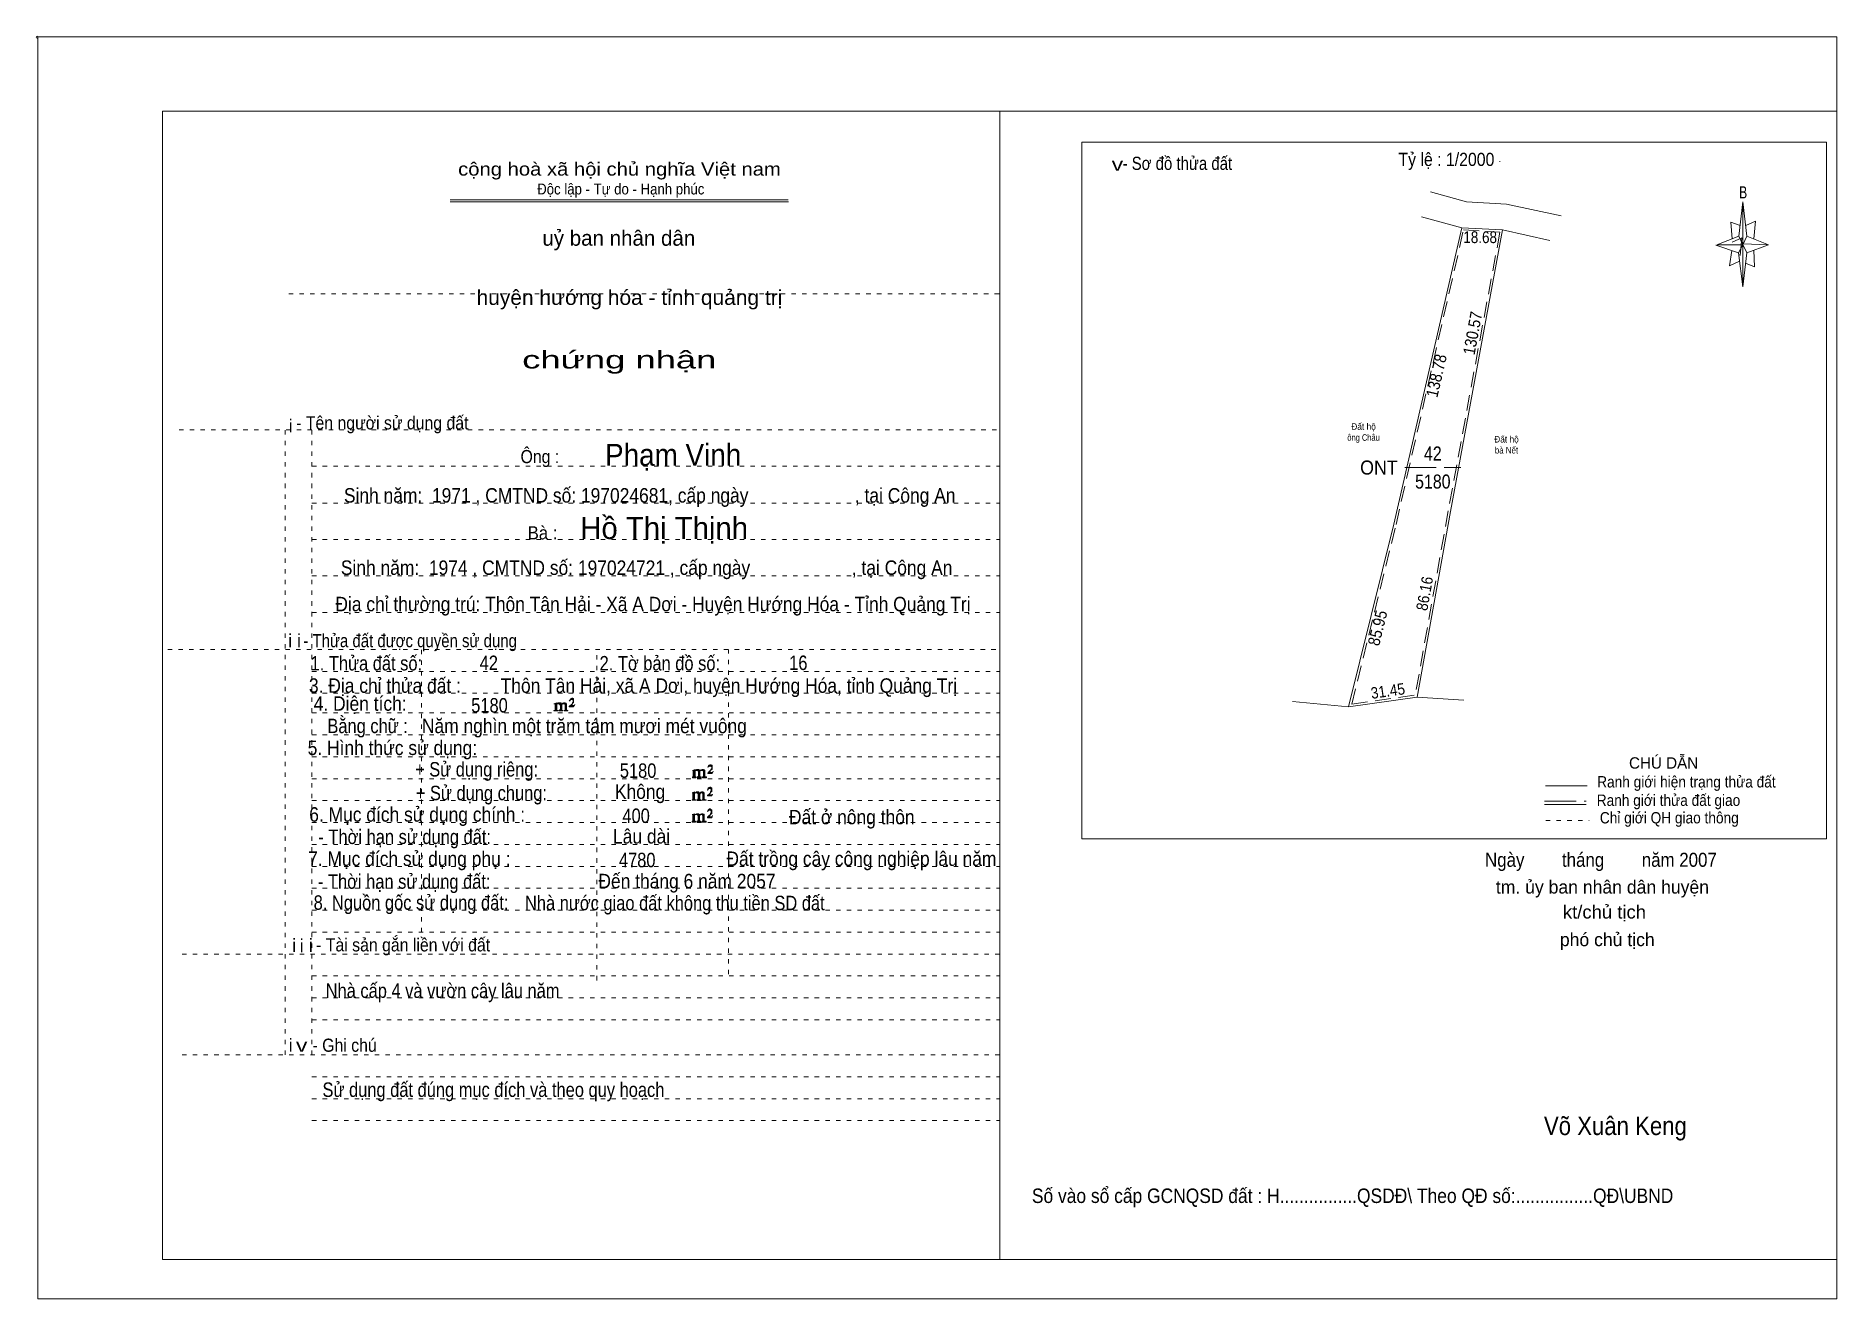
# Model space of a CAD drawing. Header units: centimetres. Extents: x -1.6 to 39.5, y -3.3 to 25.5.
import ezdxf
from ezdxf.enums import TextEntityAlignment as Align

# ---------------------------------------------------------------- set-up
doc = ezdxf.new("R2010")
doc.units = ezdxf.units.CM
doc.header["$LTSCALE"] = 0.12
for name, pattern in [('DOTTED', [1.5, 0.3, -1.2]), ('LONG_DASHED', [7.5, 6, -1.5]), ('MEDIUM_DASHED', [4.5, 3, -1.5])]:
    doc.linetypes.add(name, pattern=pattern)
for name, color, linetype, lineweight in [('1', 7, 'DOTTED', 13), ('10', 7, 'Continuous', 13), ('33', 7, 'LONG_DASHED', 13), ('4', 7, 'Continuous', 13), ('5', 7, 'Continuous', 13), ('50', 7, 'Continuous', 13)]:
    doc.layers.add(name, color=color, linetype=linetype, lineweight=lineweight)
doc.layers.add('30', color=7, linetype='Continuous')

msp = doc.modelspace()

# ---------------------------------------------------------------- hatches: boundary and pattern name
at = {"layer": '50'}
for points in [[(10.27, 10.13), (10.27, 10.12), (10.27, 10.11), (10.25, 10.11), (10.24, 10.11), (10.24, 10.1), (10.33, 10.1), (10.33, 10.11), (10.32, 10.11), (10.31, 10.11), (10.31, 10.12), (10.31, 10.13), (10.31, 10.24), (10.31, 10.25), (10.32, 10.26), (10.34, 10.26), (10.35, 10.26), (10.36, 10.26), (10.37, 10.25), (10.39, 10.22), (10.39, 10.13), (10.37, 10.12), (10.37, 10.11), (10.36, 10.11), (10.35, 10.11), (10.35, 10.1), (10.44, 10.1), (10.44, 10.11), (10.43, 10.11), (10.42, 10.11), (10.42, 10.12), (10.42, 10.13), (10.42, 10.24), (10.44, 10.26), (10.45, 10.26), (10.46, 10.26), (10.49, 10.26), (10.49, 10.25), (10.5, 10.24), (10.5, 10.22), (10.5, 10.13), (10.5, 10.12), (10.49, 10.11), (10.49, 10.11), (10.47, 10.11), (10.47, 10.1), (10.56, 10.1), (10.56, 10.11), (10.55, 10.11), (10.54, 10.11), (10.53, 10.12), (10.53, 10.13), (10.53, 10.2), (10.53, 10.25), (10.53, 10.26), (10.52, 10.27), (10.5, 10.28), (10.47, 10.28), (10.46, 10.28), (10.44, 10.27), (10.41, 10.25), (10.41, 10.26), (10.4, 10.28), (10.39, 10.28), (10.37, 10.28), (10.35, 10.28), (10.34, 10.28), (10.32, 10.26), (10.31, 10.26), (10.31, 10.25), (10.31, 10.25), (10.31, 10.26), (10.31, 10.28), (10.24, 10.26), (10.24, 10.26), (10.25, 10.26), (10.27, 10.25), (10.27, 10.24), (10.27, 10.23)], [(10.69, 10.19), (10.72, 10.24), (10.72, 10.24), (10.71, 10.22), (10.69, 10.22), (10.68, 10.22), (10.63, 10.22), (10.66, 10.26), (10.67, 10.27), (10.69, 10.28), (10.69, 10.3), (10.69, 10.32), (10.69, 10.34), (10.69, 10.35), (10.69, 10.37), (10.68, 10.38), (10.67, 10.38), (10.66, 10.39), (10.65, 10.39), (10.63, 10.38), (10.63, 10.38), (10.62, 10.37), (10.61, 10.35), (10.59, 10.33), (10.61, 10.33), (10.61, 10.35), (10.62, 10.35), (10.63, 10.36), (10.65, 10.36), (10.66, 10.36), (10.67, 10.35), (10.68, 10.35), (10.68, 10.32), (10.68, 10.3), (10.66, 10.28), (10.66, 10.26), (10.65, 10.25), (10.59, 10.2), (10.59, 10.19)], [(13.42, 8.61), (13.42, 8.6), (13.42, 8.59), (13.41, 8.59), (13.4, 8.59), (13.4, 8.57), (13.48, 8.57), (13.48, 8.59), (13.47, 8.59), (13.46, 8.59), (13.46, 8.6), (13.46, 8.61), (13.46, 8.72), (13.46, 8.73), (13.47, 8.74), (13.5, 8.74), (13.51, 8.74), (13.52, 8.74), (13.53, 8.73), (13.54, 8.69), (13.54, 8.61), (13.53, 8.6), (13.53, 8.59), (13.52, 8.59), (13.51, 8.59), (13.51, 8.57), (13.6, 8.57), (13.6, 8.59), (13.58, 8.59), (13.57, 8.59), (13.57, 8.6), (13.57, 8.61), (13.57, 8.72), (13.6, 8.74), (13.61, 8.74), (13.62, 8.74), (13.64, 8.74), (13.64, 8.73), (13.65, 8.72), (13.65, 8.69), (13.65, 8.61), (13.65, 8.6), (13.64, 8.59), (13.64, 8.59), (13.63, 8.59), (13.63, 8.57), (13.72, 8.57), (13.72, 8.59), (13.7, 8.59), (13.69, 8.59), (13.68, 8.6), (13.68, 8.61), (13.68, 8.68), (13.68, 8.73), (13.68, 8.74), (13.67, 8.75), (13.65, 8.76), (13.63, 8.76), (13.62, 8.76), (13.6, 8.75), (13.56, 8.73), (13.56, 8.74), (13.55, 8.76), (13.54, 8.76), (13.53, 8.76), (13.51, 8.76), (13.5, 8.76), (13.47, 8.74), (13.46, 8.74), (13.46, 8.73), (13.46, 8.73), (13.46, 8.74), (13.46, 8.76), (13.4, 8.74), (13.4, 8.74), (13.41, 8.74), (13.42, 8.73), (13.42, 8.72), (13.42, 8.71)], [(13.85, 8.67), (13.87, 8.72), (13.87, 8.72), (13.86, 8.69), (13.85, 8.69), (13.84, 8.69), (13.78, 8.69), (13.82, 8.74), (13.83, 8.75), (13.85, 8.76), (13.85, 8.78), (13.85, 8.79), (13.85, 8.82), (13.85, 8.83), (13.85, 8.85), (13.84, 8.86), (13.83, 8.86), (13.82, 8.87), (13.8, 8.87), (13.78, 8.86), (13.78, 8.86), (13.77, 8.85), (13.76, 8.83), (13.75, 8.81), (13.76, 8.81), (13.76, 8.83), (13.77, 8.83), (13.78, 8.84), (13.8, 8.84), (13.82, 8.84), (13.83, 8.83), (13.84, 8.83), (13.84, 8.79), (13.84, 8.78), (13.82, 8.76), (13.82, 8.74), (13.8, 8.73), (13.75, 8.68), (13.75, 8.67)], [(13.41, 8.09), (13.41, 8.08), (13.41, 8.07), (13.4, 8.07), (13.39, 8.07), (13.39, 8.06), (13.48, 8.06), (13.48, 8.07), (13.47, 8.07), (13.45, 8.07), (13.45, 8.08), (13.45, 8.09), (13.45, 8.2), (13.45, 8.21), (13.47, 8.23), (13.49, 8.23), (13.5, 8.23), (13.51, 8.23), (13.52, 8.21), (13.53, 8.18), (13.53, 8.09), (13.52, 8.08), (13.52, 8.07), (13.51, 8.07), (13.5, 8.07), (13.5, 8.06), (13.59, 8.06), (13.59, 8.07), (13.58, 8.07), (13.57, 8.07), (13.57, 8.08), (13.57, 8.09), (13.57, 8.2), (13.59, 8.23), (13.6, 8.23), (13.61, 8.23), (13.63, 8.23), (13.63, 8.21), (13.64, 8.2), (13.64, 8.18), (13.64, 8.09), (13.64, 8.08), (13.63, 8.07), (13.63, 8.07), (13.62, 8.07), (13.62, 8.06), (13.71, 8.06), (13.71, 8.07), (13.7, 8.07), (13.69, 8.07), (13.67, 8.08), (13.67, 8.09), (13.67, 8.17), (13.67, 8.21), (13.67, 8.23), (13.66, 8.24), (13.64, 8.25), (13.62, 8.25), (13.61, 8.25), (13.59, 8.24), (13.55, 8.21), (13.55, 8.23), (13.54, 8.25), (13.53, 8.25), (13.52, 8.25), (13.5, 8.25), (13.49, 8.25), (13.47, 8.23), (13.45, 8.23), (13.45, 8.21), (13.45, 8.21), (13.45, 8.23), (13.45, 8.25), (13.39, 8.23), (13.39, 8.23), (13.4, 8.23), (13.41, 8.21), (13.41, 8.2), (13.41, 8.19)], [(13.84, 8.16), (13.86, 8.2), (13.86, 8.2), (13.85, 8.18), (13.84, 8.18), (13.83, 8.18), (13.77, 8.18), (13.81, 8.23), (13.82, 8.24), (13.84, 8.25), (13.84, 8.27), (13.84, 8.28), (13.84, 8.3), (13.84, 8.31), (13.84, 8.34), (13.83, 8.35), (13.82, 8.35), (13.81, 8.36), (13.8, 8.36), (13.77, 8.35), (13.77, 8.35), (13.76, 8.34), (13.75, 8.31), (13.74, 8.29), (13.75, 8.29), (13.75, 8.31), (13.76, 8.31), (13.77, 8.33), (13.8, 8.33), (13.81, 8.33), (13.82, 8.31), (13.83, 8.31), (13.83, 8.28), (13.83, 8.27), (13.81, 8.25), (13.81, 8.23), (13.8, 8.21), (13.74, 8.17), (13.74, 8.16)], [(13.84, 7.66), (13.86, 7.71), (13.86, 7.71), (13.85, 7.68), (13.84, 7.68), (13.83, 7.68), (13.77, 7.68), (13.81, 7.73), (13.82, 7.74), (13.84, 7.75), (13.84, 7.77), (13.84, 7.78), (13.84, 7.81), (13.84, 7.82), (13.84, 7.84), (13.83, 7.85), (13.82, 7.85), (13.81, 7.86), (13.79, 7.86), (13.77, 7.85), (13.77, 7.85), (13.76, 7.84), (13.75, 7.82), (13.74, 7.8), (13.75, 7.8), (13.75, 7.82), (13.76, 7.82), (13.77, 7.83), (13.79, 7.83), (13.81, 7.83), (13.82, 7.82), (13.83, 7.82), (13.83, 7.78), (13.83, 7.77), (13.81, 7.75), (13.81, 7.73), (13.79, 7.72), (13.74, 7.67), (13.74, 7.66)], [(13.41, 7.6), (13.41, 7.59), (13.41, 7.58), (13.4, 7.58), (13.39, 7.58), (13.39, 7.56), (13.47, 7.56), (13.47, 7.58), (13.46, 7.58), (13.45, 7.58), (13.45, 7.59), (13.45, 7.6), (13.45, 7.71), (13.45, 7.72), (13.46, 7.73), (13.49, 7.73), (13.5, 7.73), (13.51, 7.73), (13.52, 7.72), (13.53, 7.68), (13.53, 7.6), (13.52, 7.59), (13.52, 7.58), (13.51, 7.58), (13.5, 7.58), (13.5, 7.56), (13.59, 7.56), (13.59, 7.58), (13.57, 7.58), (13.56, 7.58), (13.56, 7.59), (13.56, 7.6), (13.56, 7.71), (13.59, 7.73), (13.6, 7.73), (13.61, 7.73), (13.63, 7.73), (13.63, 7.72), (13.64, 7.71), (13.64, 7.68), (13.64, 7.6), (13.64, 7.59), (13.63, 7.58), (13.63, 7.58), (13.62, 7.58), (13.62, 7.56), (13.71, 7.56), (13.71, 7.58), (13.69, 7.58), (13.68, 7.58), (13.67, 7.59), (13.67, 7.6), (13.67, 7.67), (13.67, 7.72), (13.67, 7.73), (13.66, 7.74), (13.64, 7.75), (13.62, 7.75), (13.61, 7.75), (13.59, 7.74), (13.55, 7.72), (13.55, 7.73), (13.54, 7.75), (13.53, 7.75), (13.52, 7.75), (13.5, 7.75), (13.49, 7.75), (13.46, 7.73), (13.45, 7.73), (13.45, 7.72), (13.45, 7.72), (13.45, 7.73), (13.45, 7.75), (13.39, 7.73), (13.39, 7.73), (13.4, 7.73), (13.41, 7.72), (13.41, 7.71), (13.41, 7.7)]]:
    msp.add_hatch(color=256, dxfattribs=at).paths.add_polyline_path(points)

# ---------------------------------------------------------------- linework, layer by layer
at = {"layer": '1', "linetype": 'Continuous'}
for p, q in [((1.31, -2.42), (1.31, 23.78)), ((1.31, 23.78), (39.51, 23.78)), ((20.41, -2.42), (20.41, 23.78)), ((39.51, -2.42), (39.51, 23.78)), ((7.87, 21.76), (15.58, 21.76)), ((7.87, 21.71), (15.59, 21.71)), ((37.26, 20.55), (36.75, 20.72)), ((1.31, -2.42), (39.51, -2.42))]:
    msp.add_line(p, q, dxfattribs=at)
at = {"layer": '1'}
for p, q in [((4.19, 19.61), (20.41, 19.61)), ((1.69, 16.51), (20.41, 16.51)), ((4.11, 2.25), (4.11, 16.51)), ((4.72, 2.25), (4.72, 16.51)), ((4.72, 15.68), (20.41, 15.68)), ((4.72, 14.84), (20.41, 14.84)), ((4.72, 14.01), (20.41, 14.01)), ((4.72, 13.18), (20.41, 13.18)), ((4.72, 12.34), (20.41, 12.34)), ((1.43, 11.5), (20.41, 11.5)), ((7.22, 5.05), (7.22, 11.5)), ((11.22, 3.95), (11.22, 11.5)), ((14.22, 4.09), (14.22, 11.5)), ((4.72, 11), (20.41, 11)), ((4.72, 10.5), (20.41, 10.5)), ((4.72, 10.05), (20.41, 10.05)), ((4.72, 9.55), (20.41, 9.55)), ((4.72, 9.05), (20.41, 9.05)), ((4.72, 8.55), (20.41, 8.55)), ((4.72, 8.05), (20.41, 8.05)), ((4.72, 7.55), (20.41, 7.55)), ((4.72, 7.05), (20.41, 7.05)), ((4.72, 6.55), (20.41, 6.55)), ((4.72, 6.05), (20.41, 6.05)), ((4.72, 5.55), (20.41, 5.55)), ((4.72, 5.05), (20.41, 5.05)), ((1.76, 4.55), (20.41, 4.55)), ((4.72, 4.05), (20.41, 4.05)), ((4.72, 3.55), (20.41, 3.55)), ((4.72, 3.05), (20.41, 3.05)), ((1.76, 2.25), (20.41, 2.25)), ((4.72, 1.75), (20.41, 1.75)), ((4.72, 1.25), (20.41, 1.25)), ((4.72, 0.75), (20.41, 0.75))]:
    msp.add_line(p, q, dxfattribs=at)
at = {"layer": '1', "linetype": 'Continuous'}
msp.add_lwpolyline([(-1.53, -3.32), (39.51, -3.32), (39.51, 25.48), (-1.53, 25.48)], close=True, dxfattribs=at)
msp.add_lwpolyline([(37.27, 20.35), (37.06, 20.25), (37.11, 20.6)], dxfattribs=at)
at = {"layer": '10'}
for p, q in [((31.83, 22.63), (31.81, 22.63)), ((30.03, 21.37), (30.95, 21.12)), ((32.96, 20.83), (31.88, 21.07)), ((27.09, 10.31), (28.37, 10.19)), ((28.37, 10.19), (29.93, 10.41)), ((29.93, 10.41), (31, 10.34))]:
    msp.add_line(p, q, dxfattribs=at)
at = {"layer": '10', "linetype": 'MEDIUM_DASHED'}
msp.add_line((28.44, 10.25), (29.89, 10.46), dxfattribs=at)
at = {"layer": '10'}
for points in [[(30.24, 21.94), (31.06, 21.71), (31.97, 21.66), (33.22, 21.39)], [(28.37, 10.19), (29.4, 14.36), (30.95, 21.12), (31.88, 21.07)], [(31.88, 21.07), (30.69, 14.65), (29.93, 10.41)]]:
    msp.add_lwpolyline(points, dxfattribs=at)
at = {"layer": '10', "linetype": 'MEDIUM_DASHED'}
for points in [[(28.44, 10.25), (29.45, 14.35), (30.99, 21.07), (31.82, 21.02)], [(31.82, 21.02), (30.64, 14.66), (29.89, 10.46)]]:
    msp.add_lwpolyline(points, dxfattribs=at)
at = {"layer": '33'}
msp.add_line((29.65, 15.65), (30.93, 15.65), dxfattribs=at)
at = {"layer": '4'}
for p, q in [((32.86, 8.39), (33.81, 8.39)), ((32.84, 7.96), (33.79, 7.96))]:
    msp.add_line(p, q, dxfattribs=at)
at = {"layer": '4', "linetype": 'LONG_DASHED'}
msp.add_line((32.84, 8.04), (33.79, 8.04), dxfattribs=at)
at = {"layer": '4', "linetype": 'DOTTED'}
msp.add_line((32.87, 7.6), (33.86, 7.6), dxfattribs=at)
at = {"layer": '4'}
msp.add_lwpolyline([(22.28, 23.07), (39.27, 23.07), (39.27, 7.18), (22.28, 7.18)], close=True, dxfattribs=at)
msp.add_circle((-1.55, 25.47), 0.025, dxfattribs=at)
at = {"layer": '5'}
for p, q in [((37.27, 20.93), (37.36, 21.71)), ((37.45, 20.55), (37.36, 19.77)), ((37.45, 20.93), (37.95, 20.73)), ((37.61, 20.61), (37.63, 20.23)), ((37.63, 20.23), (37.42, 20.31))]:
    msp.add_line(p, q, dxfattribs=at)
for points in [[(37.36, 21.71), (37.45, 20.93), (37.36, 20.73)], [(37.36, 20.73), (36.77, 20.73), (37.27, 20.93), (37.45, 20.55), (37.95, 20.73), (37.36, 20.75)], [(37.36, 20.73), (37.36, 19.77), (37.26, 20.55)]]:
    msp.add_lwpolyline(points, close=True, dxfattribs=at)
for points in [[(37.3, 21.17), (37.09, 21.25), (37.12, 20.87)], [(37.43, 21.17), (37.65, 21.27), (37.61, 20.87)], [(37.36, 20.73), (37.27, 20.93), (36.77, 20.73)], [(37.12, 20.79), (37.34, 20.89), (37.3, 20.49)], [(37.36, 20.73), (37.45, 20.55), (37.95, 20.73)]]:
    msp.add_lwpolyline(points, dxfattribs=at)
at = {"layer": '50'}
for points in [[(10.27, 10.13), (10.27, 10.12), (10.27, 10.11), (10.25, 10.11), (10.24, 10.11), (10.24, 10.1), (10.33, 10.1), (10.33, 10.11), (10.32, 10.11), (10.31, 10.11), (10.31, 10.12), (10.31, 10.13), (10.31, 10.24), (10.31, 10.25), (10.32, 10.26), (10.34, 10.26), (10.35, 10.26), (10.36, 10.26), (10.37, 10.25), (10.39, 10.22), (10.39, 10.13), (10.37, 10.12), (10.37, 10.11), (10.36, 10.11), (10.35, 10.11), (10.35, 10.1), (10.44, 10.1), (10.44, 10.11), (10.43, 10.11), (10.42, 10.11), (10.42, 10.12), (10.42, 10.13), (10.42, 10.24), (10.44, 10.26), (10.45, 10.26), (10.46, 10.26), (10.49, 10.26), (10.49, 10.25), (10.5, 10.24), (10.5, 10.22), (10.5, 10.13), (10.5, 10.12), (10.49, 10.11), (10.49, 10.11), (10.47, 10.11), (10.47, 10.1), (10.56, 10.1), (10.56, 10.11), (10.55, 10.11), (10.54, 10.11), (10.53, 10.12), (10.53, 10.13), (10.53, 10.2), (10.53, 10.25), (10.53, 10.26), (10.52, 10.27), (10.5, 10.28), (10.47, 10.28), (10.46, 10.28), (10.44, 10.27), (10.41, 10.25), (10.41, 10.26), (10.4, 10.28), (10.39, 10.28), (10.37, 10.28), (10.35, 10.28), (10.34, 10.28), (10.32, 10.26), (10.31, 10.26), (10.31, 10.25), (10.31, 10.25), (10.31, 10.26), (10.31, 10.28), (10.24, 10.26), (10.24, 10.26), (10.25, 10.26), (10.27, 10.25), (10.27, 10.24), (10.27, 10.23)], [(10.69, 10.19), (10.72, 10.24), (10.72, 10.24), (10.71, 10.22), (10.69, 10.22), (10.68, 10.22), (10.63, 10.22), (10.66, 10.26), (10.67, 10.27), (10.69, 10.28), (10.69, 10.3), (10.69, 10.32), (10.69, 10.34), (10.69, 10.35), (10.69, 10.37), (10.68, 10.38), (10.67, 10.38), (10.66, 10.39), (10.65, 10.39), (10.63, 10.38), (10.63, 10.38), (10.62, 10.37), (10.61, 10.35), (10.59, 10.33), (10.61, 10.33), (10.61, 10.35), (10.62, 10.35), (10.63, 10.36), (10.65, 10.36), (10.66, 10.36), (10.67, 10.35), (10.68, 10.35), (10.68, 10.32), (10.68, 10.3), (10.66, 10.28), (10.66, 10.26), (10.65, 10.25), (10.59, 10.2), (10.59, 10.19)], [(13.42, 8.61), (13.42, 8.6), (13.42, 8.59), (13.41, 8.59), (13.4, 8.59), (13.4, 8.57), (13.48, 8.57), (13.48, 8.59), (13.47, 8.59), (13.46, 8.59), (13.46, 8.6), (13.46, 8.61), (13.46, 8.72), (13.46, 8.73), (13.47, 8.74), (13.5, 8.74), (13.51, 8.74), (13.52, 8.74), (13.53, 8.73), (13.54, 8.69), (13.54, 8.61), (13.53, 8.6), (13.53, 8.59), (13.52, 8.59), (13.51, 8.59), (13.51, 8.57), (13.6, 8.57), (13.6, 8.59), (13.58, 8.59), (13.57, 8.59), (13.57, 8.6), (13.57, 8.61), (13.57, 8.72), (13.6, 8.74), (13.61, 8.74), (13.62, 8.74), (13.64, 8.74), (13.64, 8.73), (13.65, 8.72), (13.65, 8.69), (13.65, 8.61), (13.65, 8.6), (13.64, 8.59), (13.64, 8.59), (13.63, 8.59), (13.63, 8.57), (13.72, 8.57), (13.72, 8.59), (13.7, 8.59), (13.69, 8.59), (13.68, 8.6), (13.68, 8.61), (13.68, 8.68), (13.68, 8.73), (13.68, 8.74), (13.67, 8.75), (13.65, 8.76), (13.63, 8.76), (13.62, 8.76), (13.6, 8.75), (13.56, 8.73), (13.56, 8.74), (13.55, 8.76), (13.54, 8.76), (13.53, 8.76), (13.51, 8.76), (13.5, 8.76), (13.47, 8.74), (13.46, 8.74), (13.46, 8.73), (13.46, 8.73), (13.46, 8.74), (13.46, 8.76), (13.4, 8.74), (13.4, 8.74), (13.41, 8.74), (13.42, 8.73), (13.42, 8.72), (13.42, 8.71)], [(13.85, 8.67), (13.87, 8.72), (13.87, 8.72), (13.86, 8.69), (13.85, 8.69), (13.84, 8.69), (13.78, 8.69), (13.82, 8.74), (13.83, 8.75), (13.85, 8.76), (13.85, 8.78), (13.85, 8.79), (13.85, 8.82), (13.85, 8.83), (13.85, 8.85), (13.84, 8.86), (13.83, 8.86), (13.82, 8.87), (13.8, 8.87), (13.78, 8.86), (13.78, 8.86), (13.77, 8.85), (13.76, 8.83), (13.75, 8.81), (13.76, 8.81), (13.76, 8.83), (13.77, 8.83), (13.78, 8.84), (13.8, 8.84), (13.82, 8.84), (13.83, 8.83), (13.84, 8.83), (13.84, 8.79), (13.84, 8.78), (13.82, 8.76), (13.82, 8.74), (13.8, 8.73), (13.75, 8.68), (13.75, 8.67)], [(13.41, 8.09), (13.41, 8.08), (13.41, 8.07), (13.4, 8.07), (13.39, 8.07), (13.39, 8.06), (13.48, 8.06), (13.48, 8.07), (13.47, 8.07), (13.45, 8.07), (13.45, 8.08), (13.45, 8.09), (13.45, 8.2), (13.45, 8.21), (13.47, 8.23), (13.49, 8.23), (13.5, 8.23), (13.51, 8.23), (13.52, 8.21), (13.53, 8.18), (13.53, 8.09), (13.52, 8.08), (13.52, 8.07), (13.51, 8.07), (13.5, 8.07), (13.5, 8.06), (13.59, 8.06), (13.59, 8.07), (13.58, 8.07), (13.57, 8.07), (13.57, 8.08), (13.57, 8.09), (13.57, 8.2), (13.59, 8.23), (13.6, 8.23), (13.61, 8.23), (13.63, 8.23), (13.63, 8.21), (13.64, 8.2), (13.64, 8.18), (13.64, 8.09), (13.64, 8.08), (13.63, 8.07), (13.63, 8.07), (13.62, 8.07), (13.62, 8.06), (13.71, 8.06), (13.71, 8.07), (13.7, 8.07), (13.69, 8.07), (13.67, 8.08), (13.67, 8.09), (13.67, 8.17), (13.67, 8.21), (13.67, 8.23), (13.66, 8.24), (13.64, 8.25), (13.62, 8.25), (13.61, 8.25), (13.59, 8.24), (13.55, 8.21), (13.55, 8.23), (13.54, 8.25), (13.53, 8.25), (13.52, 8.25), (13.5, 8.25), (13.49, 8.25), (13.47, 8.23), (13.45, 8.23), (13.45, 8.21), (13.45, 8.21), (13.45, 8.23), (13.45, 8.25), (13.39, 8.23), (13.39, 8.23), (13.4, 8.23), (13.41, 8.21), (13.41, 8.2), (13.41, 8.19)], [(13.84, 8.16), (13.86, 8.2), (13.86, 8.2), (13.85, 8.18), (13.84, 8.18), (13.83, 8.18), (13.77, 8.18), (13.81, 8.23), (13.82, 8.24), (13.84, 8.25), (13.84, 8.27), (13.84, 8.28), (13.84, 8.3), (13.84, 8.31), (13.84, 8.34), (13.83, 8.35), (13.82, 8.35), (13.81, 8.36), (13.8, 8.36), (13.77, 8.35), (13.77, 8.35), (13.76, 8.34), (13.75, 8.31), (13.74, 8.29), (13.75, 8.29), (13.75, 8.31), (13.76, 8.31), (13.77, 8.33), (13.8, 8.33), (13.81, 8.33), (13.82, 8.31), (13.83, 8.31), (13.83, 8.28), (13.83, 8.27), (13.81, 8.25), (13.81, 8.23), (13.8, 8.21), (13.74, 8.17), (13.74, 8.16)], [(13.84, 7.66), (13.86, 7.71), (13.86, 7.71), (13.85, 7.68), (13.84, 7.68), (13.83, 7.68), (13.77, 7.68), (13.81, 7.73), (13.82, 7.74), (13.84, 7.75), (13.84, 7.77), (13.84, 7.78), (13.84, 7.81), (13.84, 7.82), (13.84, 7.84), (13.83, 7.85), (13.82, 7.85), (13.81, 7.86), (13.79, 7.86), (13.77, 7.85), (13.77, 7.85), (13.76, 7.84), (13.75, 7.82), (13.74, 7.8), (13.75, 7.8), (13.75, 7.82), (13.76, 7.82), (13.77, 7.83), (13.79, 7.83), (13.81, 7.83), (13.82, 7.82), (13.83, 7.82), (13.83, 7.78), (13.83, 7.77), (13.81, 7.75), (13.81, 7.73), (13.79, 7.72), (13.74, 7.67), (13.74, 7.66)], [(13.41, 7.6), (13.41, 7.59), (13.41, 7.58), (13.4, 7.58), (13.39, 7.58), (13.39, 7.56), (13.47, 7.56), (13.47, 7.58), (13.46, 7.58), (13.45, 7.58), (13.45, 7.59), (13.45, 7.6), (13.45, 7.71), (13.45, 7.72), (13.46, 7.73), (13.49, 7.73), (13.5, 7.73), (13.51, 7.73), (13.52, 7.72), (13.53, 7.68), (13.53, 7.6), (13.52, 7.59), (13.52, 7.58), (13.51, 7.58), (13.5, 7.58), (13.5, 7.56), (13.59, 7.56), (13.59, 7.58), (13.57, 7.58), (13.56, 7.58), (13.56, 7.59), (13.56, 7.6), (13.56, 7.71), (13.59, 7.73), (13.6, 7.73), (13.61, 7.73), (13.63, 7.73), (13.63, 7.72), (13.64, 7.71), (13.64, 7.68), (13.64, 7.6), (13.64, 7.59), (13.63, 7.58), (13.63, 7.58), (13.62, 7.58), (13.62, 7.56), (13.71, 7.56), (13.71, 7.58), (13.69, 7.58), (13.68, 7.58), (13.67, 7.59), (13.67, 7.6), (13.67, 7.67), (13.67, 7.72), (13.67, 7.73), (13.66, 7.74), (13.64, 7.75), (13.62, 7.75), (13.61, 7.75), (13.59, 7.74), (13.55, 7.72), (13.55, 7.73), (13.54, 7.75), (13.53, 7.75), (13.52, 7.75), (13.5, 7.75), (13.49, 7.75), (13.46, 7.73), (13.45, 7.73), (13.45, 7.72), (13.45, 7.72), (13.45, 7.73), (13.45, 7.75), (13.39, 7.73), (13.39, 7.73), (13.4, 7.73), (13.41, 7.72), (13.41, 7.71), (13.41, 7.7)]]:
    msp.add_lwpolyline(points, close=True, dxfattribs=at)

# ---------------------------------------------------------------- texts
at = {"layer": '1'}
for s, height, width, p in [('cộng hoà xã hội chủ nghĩa Việt nam', 0.3, 1.15, (11.735, 22.31)), ('v', 0.3, 1.3, (23.095, 22.42)), ('- Sơ đồ thửa đất ', 0.3, 0.85, (24.51, 22.44)), ('Độc lập - Tự do - Hạnh phúc', 0.25, 0.9, (11.765, 21.88)), ('chứng nhận', 0.4, 1.55, (11.73, 17.91)), ('- Tên người sử dụng đất', 0.3, 0.9, (6.325, 16.52)), ('- Thửa đất được quyền sử dụng', 0.3, 0.85, (6.96, 11.55)), ('- Tài sản gắn liền với đất ', 0.3, 0.9, (6.85, 4.61)), ('v', 0.3, 1.3, (4.485, 2.32)), ('- Ghi chú', 0.3, 0.9, (5.465, 2.32))]:
    msp.add_text(s, height=height, dxfattribs=dict(at, width=width)).set_placement(p, align=Align.CENTER)
for s, height, p in [('uỷ ban nhân dân', 0.35, (11.72, 20.71)), ('i', 0.3, (4.235, 16.45)), ('i', 0.3, (4.225, 11.55)), ('i', 0.3, (4.425, 11.55)), ('i', 0.3, (4.315, 4.6)), ('i', 0.3, (4.485, 4.59)), ('i', 0.3, (4.695, 4.6)), ('i', 0.3, (4.235, 2.32))]:
    msp.add_text(s, height=height, dxfattribs=at).set_placement(p, align=Align.CENTER)
at = {"layer": '10'}
for s, height, width, p in [('Tỷ lệ : 1/2000', 0.3, 0.9, (30.6, 22.53)), ('Đất hộ', 0.15, 0.95, (28.71, 16.51)), ('Phạm Vinh', 0.5, 0.95, (12.96, 15.69)), ('ông Châu', 0.15, 0.85, (28.71, 16.26)), ('Đất hộ', 0.15, 0.95, (31.97, 16.22)), ('bà Nết', 0.15, 0.9, (31.97, 15.97)), ('Võ Xuân Keng', 0.42, 0.9, (34.455, 0.42))]:
    msp.add_text(s, height=height, dxfattribs=dict(at, width=width)).set_placement(p, align=Align.CENTER)
at = {"layer": '10', "width": 0.9}
msp.add_text('130.57', height=0.27, rotation=79.546, dxfattribs=at).set_placement((31.331, 18.691), align=Align.CENTER)
at = {"layer": '10'}
msp.add_text('Hồ Thị Thịnh', height=0.5, dxfattribs=at).set_placement((12.755, 14.02), align=Align.CENTER)
at = {"layer": '30', "width": 0.85}
msp.add_text('18.68', height=0.27, dxfattribs=at).set_placement((31.37, 20.77), align=Align.CENTER)
at = {"layer": '30', "width": 0.9}
for s, height, rotation, p in [('138.78', 0.27, 77.122, (30.503, 17.715)), ('86.16', 0.26, 79.792, (30.231, 12.752)), ('85.95', 0.27, 76.18, (29.16, 11.958)), ('31.45', 0.2599, 8.043, (29.282, 10.425))]:
    msp.add_text(s, height=height, rotation=rotation, dxfattribs=at).set_placement(p, align=Align.CENTER)
at = {"layer": '33', "width": 0.85}
for s, p in [('42', (30.29, 15.81)), ('5180', (30.29, 15.17))]:
    msp.add_text(s, height=0.32, dxfattribs=at).set_placement(p, align=Align.CENTER)
at = {"layer": '33', "width": 0.95}
msp.add_text('ONT', height=0.32, dxfattribs=at).set_placement((29.49, 15.49), align=Align.RIGHT)
at = {"layer": '4'}
msp.add_text('CHÚ DẪN', height=0.2591, dxfattribs=at).set_placement((35.555, 8.78), align=Align.CENTER)
at = {"layer": '4', "width": 0.9}
for s, p in [('Ranh giới hiện trạng thửa đất', (36.075, 8.35)), ('Ranh giới thửa đất giao ', (35.71, 7.93)), ('Chỉ giới QH giao thông', (35.685, 7.53))]:
    msp.add_text(s, height=0.2591, dxfattribs=at).set_placement(p, align=Align.CENTER)
at = {"layer": '5', "width": 0.75}
msp.add_text('B', height=0.276, dxfattribs=at).set_placement((37.37, 21.79), align=Align.CENTER)
at = {"layer": '50'}
for s, height, width, p in [('  huyện hướng hóa - tỉnh quảng trị', 0.34, 1.05, (11.83, 19.36)), ('Ông :', 0.3, 0.9, (9.92, 15.75)), ('Sinh năm:  1971 , CMTND số: 197024681, cấp ngày                      , tại Công An ', 0.33, 0.9, (12.48, 14.85)), ('Bà :', 0.3, 0.95, (9.98, 14.01)), ('Sinh năm:  1974 , CMTND số: 197024721 , cấp ngày                     , tại Công An ', 0.33, 0.9, (12.41, 13.2)), ('Địa chỉ thường trú: Thôn Tân Hải - Xã A Dơi - Huyện Hướng Hóa - Tỉnh Quảng Trị', 0.33, 0.9, (12.5, 12.37)), ('1. Thửa đất số:  ', 0.33, 0.85, (6.065, 11.02)), ('42', 0.33, 0.85, (8.755, 11.03)), ('2. Tờ bản đồ số:  ', 0.33, 0.85, (12.76, 11.02)), ('16', 0.33, 0.85, (15.815, 11.03)), ('3. Địa chỉ thửa đất : ', 0.33, 0.9, (6.44, 10.51)), ('Thôn Tân Hải, xã A Dơi, huyện Hướng Hóa, tỉnh Quảng Trị', 0.33, 0.9, (14.23, 10.51)), ('4. Diện tích: ', 0.33, 0.9, (5.875, 10.1)), ('5180', 0.33, 0.85, (8.77, 10.06)), ('Bằng chữ :', 0.33, 0.85, (5.99, 9.59)), ('Năm nghìn một trăm tám mươi mét vuông', 0.33, 0.9, (10.935, 9.59)), ('5. Hình thức sử dụng:', 0.33, 0.9, (6.555, 9.09)), ('+ Sử dụng riêng:', 0.33, 0.85, (8.475, 8.6)), ('5180', 0.33, 0.85, (12.16, 8.57)), ('+ Sử dụng chung:', 0.33, 0.85, (8.585, 8.06)), ('Không', 0.33, 0.9, (12.205, 8.09)), ('6. Mục đích sử dụng chính :', 0.33, 0.9, (7.12, 7.57)), ('400', 0.33, 0.85, (12.115, 7.54)), ('Đất ở nông thôn', 0.33, 0.9, (17.035, 7.51)), ('- Thời hạn sử dụng đất:', 0.33, 0.85, (6.835, 7.06)), ('Lâu dài', 0.33, 0.9, (12.24, 7.07)), ('7. Mục đích sử dụng phụ :', 0.33, 0.9, (6.94, 6.56)), ('4780', 0.33, 0.85, (12.14, 6.53)), ('Đất trồng cây công nghiệp lâu năm', 0.33, 0.9, (17.255, 6.56)), ('Ngày        tháng        năm 2007', 0.32, 0.9, (34.125, 6.54)), ('- Thời hạn sử dụng đất:', 0.33, 0.85, (6.825, 6.04)), ('Đến tháng 6 năm 2057', 0.33, 0.9, (13.275, 6.05)), ('8. Nguồn gốc sử dụng đất:', 0.33, 0.85, (6.98, 5.56)), ('Nhà nước giao đất không thu tiền SD đất ', 0.33, 0.85, (13.05, 5.55)), ('kt/chủ tịch', 0.3, 1.05, (34.205, 5.36)), ('Nhà cấp 4 và vườn cây lâu năm', 0.33, 0.85, (7.7, 3.55)), ('Sử dụng đất đúng mục đích và theo quy hoạch', 0.33, 0.85, (8.86, 1.29)), ('Số vào sổ cấp GCNQSD đất : H................QSDĐ\\ Theo QĐ số:................QĐ\\UBND', 0.33, 0.9, (28.46, -1.13))]:
    msp.add_text(s, height=height, dxfattribs=dict(at, width=width)).set_placement(p, align=Align.CENTER)
for s, p in [('tm. ủy ban nhân dân huyện ', (34.215, 5.93)), ('phó chủ tịch', (34.27, 4.73))]:
    msp.add_text(s, height=0.3, dxfattribs=at).set_placement(p, align=Align.CENTER)

doc.saveas('drawing.dxf')
